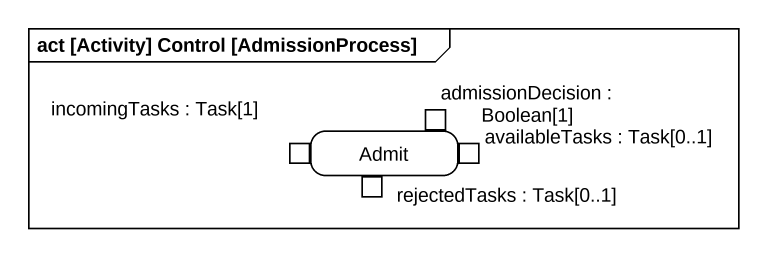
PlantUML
@startuml
mainframe act [Activity] Control [AdmissionProcess]
hide empty description
state Admit #FFFFFF {
  state "admissionDecision : Boolean[1]" as admissionDecision_Boolean_1 <<inputPin>>
  state "incomingTasks : Task[1]" as incomingTasks_Task_1 <<inputPin>>
  state "rejectedTasks : Task[0..1]" as rejectedTasks_Task_0_1 <<outputPin>>
  state "availableTasks : Task[0..1]" as availableTasks_Task_0_1 <<outputPin>>
}
@enduml
